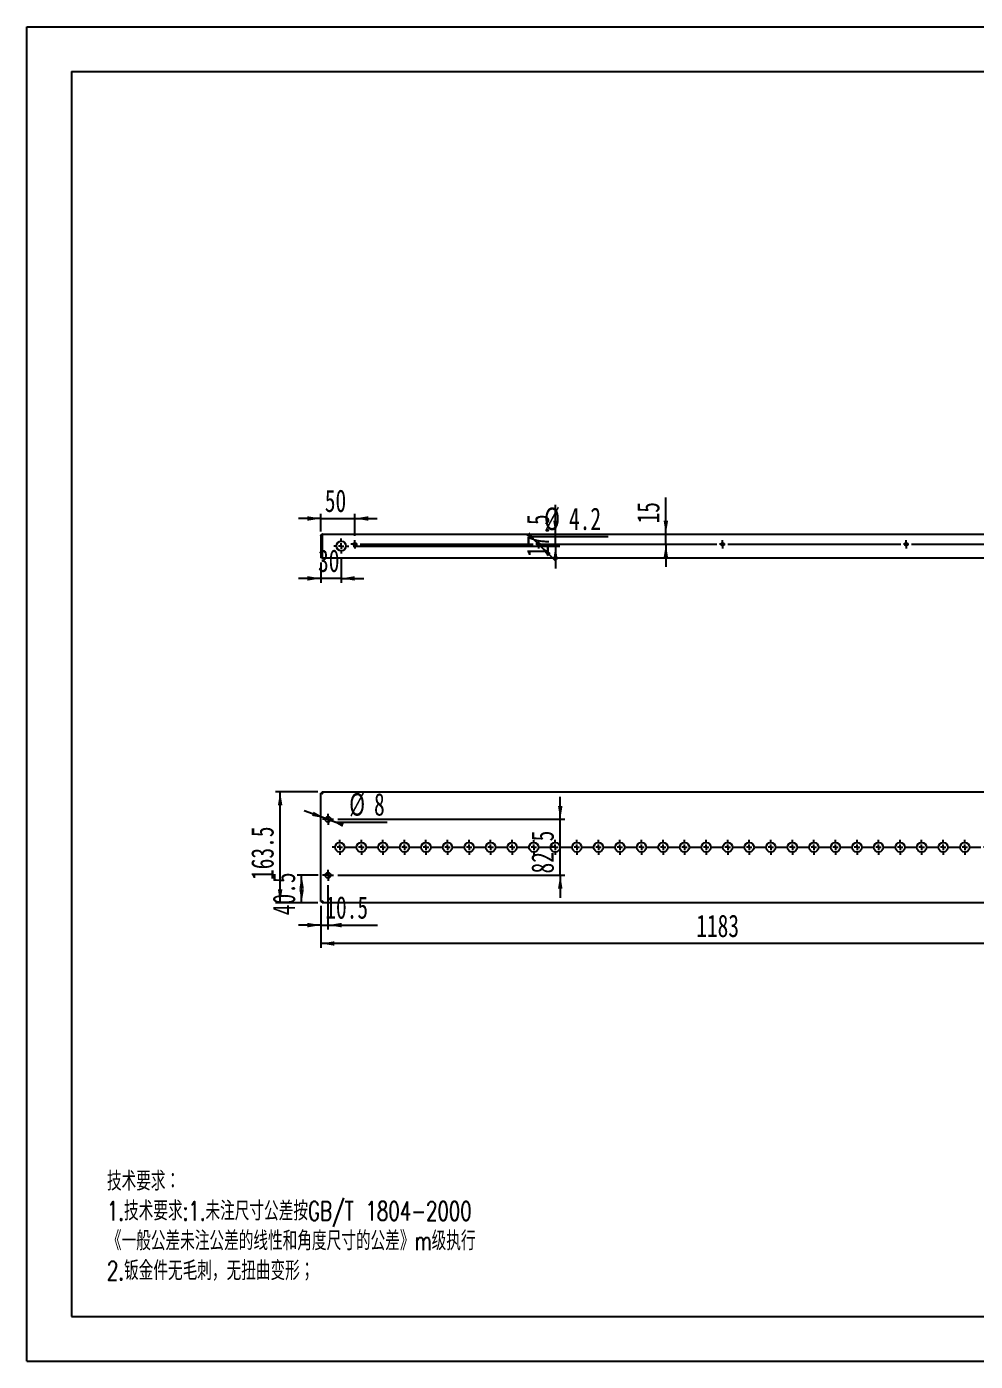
# Model space of a CAD drawing. Extents: x 0 to 2780, y 0 to 1966.
# Drawn here: x 0 to 1398, y 0 to 1966 of the extents above; entities that cross this region are included whole.
import ezdxf

# ---------------------------------------------------------------- set-up
doc = ezdxf.new("R2010")
doc.units = 0
doc.header["$LTSCALE"] = 6.620043
doc.layers.get('0').update_dxf_attribs({"linetype": 'CONTINUOUS'})
doc.layers.add('粗实线', color=7, linetype='CONTINUOUS')
doc.layers.add('细实线', color=7, linetype='CONTINUOUS')
doc.styles.add('SLDTEXTSTYLE0', font='TXT', dxfattribs={"width": 0.7, "bigfont": 'bigfont'})
doc.styles.add('SLDTEXTSTYLE6', font='TXT', dxfattribs={"width": 0.7})
doc.dimstyles.new('SLDDIMSTYLE0', dxfattribs={"dimtxt": 33.100215, "dimasz": 19.860129, "dimexe": 0, "dimexo": 0.0625, "dimgap": 8.275054, "dimtad": 2, "dimdec": 1, "dimrnd": 1e-09, "dimzin": 12, "dimtxsty": 'SLDTEXTSTYLE6', "dimsah": 1, "dimcen": 0.09, "dimazin": 3, "dimtfac": 1, "dimtdec": 1, "dimtofl": 0, "dimtmove": 0, "dimatfit": 3, "dimtolj": 1, "dimtzin": 12})
doc.dimstyles.new('SLDDIMSTYLE1', dxfattribs={"dimtxt": 33.100215, "dimasz": 19.860129, "dimexe": 0, "dimexo": 0.0625, "dimgap": 8.275054, "dimtad": 2, "dimdec": 1, "dimrnd": 1e-09, "dimzin": 12, "dimtxsty": 'SLDTEXTSTYLE6', "dimsah": 1, "dimcen": 0.09, "dimazin": 3, "dimtfac": 1, "dimtdec": 1, "dimtmove": 0, "dimatfit": 3, "dimtolj": 1, "dimtzin": 12})
doc.dimstyles.new('SLDDIMSTYLE2', dxfattribs={"dimtxt": 33.100215, "dimasz": 19.860129, "dimexe": 0, "dimexo": 0.0625, "dimgap": 8.275054, "dimtad": 0, "dimtih": 1, "dimtoh": 1, "dimdec": 1, "dimrnd": 1e-09, "dimzin": 12, "dimtxsty": 'SLDTEXTSTYLE6', "dimsah": 1, "dimcen": 0, "dimazin": 3, "dimtfac": 1, "dimtdec": 1, "dimtmove": 0, "dimatfit": 3, "dimtolj": 1, "dimtzin": 12})

# ---------------------------------------------------------------- blocks, each defined once
blk = doc.blocks.new('SW_NOTE_0')
at = {"layer": '细实线', "color": 0, "attachment_point": 1, "style": 'SLDTEXTSTYLE0'}
for s, insert, char_height in [('技术要求：', (0, 36.1), 28.02), ('1.技术要求:1.未注尺寸公差按GB/T 1804-2000', (0, -7.9), 28.025), ('《一般公差未注公差的线性和角度尺寸的公差》m级执行', (0, -51.8), 28.025), ('2.钣金件无毛刺，无扭曲变形；', (0, -95.8), 28.025)]:
    blk.add_mtext(s, dxfattribs=dict(at, insert=insert, char_height=char_height))
blk = doc.blocks.new('_D')
at = {"layer": '细实线'}
for p, q in [((433.4, 670.8), (433.4, 608.9)), ((1616.4, 670.8), (1616.4, 608.9)), ((1616.4, 615.5), (433.4, 615.5))]:
    blk.add_line(p, q, dxfattribs=at)
for points in [[(433.4, 615.5), (453.3, 612.2), (453.3, 618.8)], [(1616.4, 615.5), (1596.6, 618.8), (1596.6, 612.2)]]:
    blk.add_solid(points, dxfattribs=at)
at = {"layer": '细实线', "insert": (986.4, 658.1), "char_height": 33.1, "attachment_point": 1, "style": 'SLDTEXTSTYLE6'}
blk.add_mtext('1183', dxfattribs=at)
blk = doc.blocks.new('_D_1')
at = {"layer": '细实线'}
for p, q in [((428.8, 839), (366.8, 839)), ((373.4, 675.5), (373.4, 839)), ((428.8, 675.5), (366.8, 675.5))]:
    blk.add_line(p, q, dxfattribs=at)
for points in [[(373.4, 839), (370.1, 819.1), (376.7, 819.1)], [(373.4, 675.5), (376.7, 695.3), (370.1, 695.3)]]:
    blk.add_solid(points, dxfattribs=at)
at = {"layer": '细实线', "insert": (330.7, 709.1), "char_height": 33.1, "attachment_point": 1, "rotation": 90, "style": 'SLDTEXTSTYLE6'}
blk.add_mtext('163.5', dxfattribs=at)
blk = doc.blocks.new('_D_5')
at = {"layer": '细实线'}
for p, q in [((786.1, 798.5), (786.1, 831.6)), ((458.5, 798.5), (792.7, 798.5)), ((786.1, 716), (786.1, 798.5)), ((458.5, 716), (792.7, 716)), ((786.1, 716), (786.1, 682.9))]:
    blk.add_line(p, q, dxfattribs=at)
for points in [[(786.1, 798.5), (789.4, 818.3), (782.7, 818.3)], [(786.1, 716), (782.7, 696.1), (789.4, 696.1)]]:
    blk.add_solid(points, dxfattribs=at)
at = {"layer": '细实线', "insert": (743.4, 718.7), "char_height": 33.1, "attachment_point": 1, "rotation": 90, "style": 'SLDTEXTSTYLE6'}
blk.add_mtext('82.5', dxfattribs=at)
blk = doc.blocks.new('_D_6')
at = {"layer": '细实线'}
for p, q in [((429.3, 716), (398.4, 716)), ((405.1, 675.5), (405.1, 716)), ((428.8, 675.5), (398.4, 675.5))]:
    blk.add_line(p, q, dxfattribs=at)
for points in [[(405.1, 716), (401.7, 696.1), (408.4, 696.1)], [(405.1, 675.5), (408.4, 695.3), (401.7, 695.3)]]:
    blk.add_solid(points, dxfattribs=at)
at = {"layer": '细实线', "insert": (362.4, 657.2), "char_height": 33.1, "attachment_point": 1, "rotation": 90, "style": 'SLDTEXTSTYLE6'}
blk.add_mtext('40.5', dxfattribs=at)
blk = doc.blocks.new('_D_7')
at = {"layer": '细实线'}
for p, q in [((443.9, 701.4), (443.9, 636)), ((433.4, 670.8), (433.4, 636)), ((433.4, 642.6), (400.3, 642.6)), ((433.4, 642.6), (443.9, 642.6)), ((443.9, 642.6), (516.9, 642.6))]:
    blk.add_line(p, q, dxfattribs=at)
for points in [[(433.4, 642.6), (413.6, 645.9), (413.6, 639.3)], [(443.9, 642.6), (463.8, 639.3), (463.8, 645.9)]]:
    blk.add_solid(points, dxfattribs=at)
at = {"layer": '细实线', "insert": (439.9, 685.2), "char_height": 33.1, "attachment_point": 1, "style": 'SLDTEXTSTYLE6'}
blk.add_mtext('10.5', dxfattribs=at)
blk = doc.blocks.new('_D_8')
at = {"layer": '细实线'}
for p, q in [((440.2, 799.8), (409, 811.1)), ((440.2, 799.8), (447.7, 797.1)), ((447.7, 797.1), (455.3, 794.4)), ((455.3, 794.4), (531, 794.4))]:
    blk.add_line(p, q, dxfattribs=at)
for points in [[(440.2, 799.8), (422.6, 809.7), (420.4, 803.5)], [(447.7, 797.1), (465.2, 787.2), (467.5, 793.5)]]:
    blk.add_solid(points, dxfattribs=at)
at = {"layer": '细实线', "char_height": 33.1, "attachment_point": 1, "style": 'SLDTEXTSTYLE6'}
for s, insert in [('%%c', (475.1, 837)), ('8', (511.7, 837))]:
    blk.add_mtext(s, dxfattribs=dict(at, insert=insert))
blk = doc.blocks.new('SW_CENTERMARKSYMBOL_0')
at = {"layer": '细实线', "color": 0}
for p, q in [((-1087.5, 0), (-1090.5, 0)), ((-1079.5, 0), (-1083.5, 0)), ((-1079.5, 8), (-1079.5, 11)), ((-1079.5, 0), (-1079.5, 4)), ((-1079.5, 0), (-1079.5, -4)), ((-1079.5, 0), (-1075.5, 0)), ((-1071.5, 0), (-1055.75, 0)), ((-1047.75, 0), (-1051.75, 0)), ((-1047.75, 8), (-1047.75, 11)), ((-1047.75, 0), (-1047.75, 4)), ((-1047.75, 0), (-1047.75, -4)), ((-1047.75, 0), (-1043.75, 0)), ((-1039.75, 0), (-1024, 0)), ((-1016, 0), (-1020, 0)), ((-1016, 8), (-1016, 11)), ((-1016, 0), (-1016, 4)), ((-1016, 0), (-1016, -4)), ((-1016, 0), (-1012, 0)), ((-1008, 0), (-992.25, 0)), ((-984.25, 0), (-988.25, 0)), ((-984.25, 8), (-984.25, 11)), ((-984.25, 0), (-984.25, 4)), ((-984.25, 0), (-984.25, -4)), ((-984.25, 0), (-980.25, 0)), ((-976.25, 0), (-960.5, 0)), ((-952.5, 0), (-956.5, 0)), ((-952.5, 8), (-952.5, 11)), ((-952.5, 0), (-952.5, 4)), ((-952.5, 0), (-952.5, -4)), ((-952.5, 0), (-948.5, 0)), ((-944.5, 0), (-928.75, 0)), ((-920.75, 0), (-924.75, 0)), ((-920.75, 8), (-920.75, 11)), ((-920.75, 0), (-920.75, 4)), ((-920.75, 0), (-920.75, -4)), ((-920.75, 0), (-916.75, 0)), ((-912.75, 0), (-897, 0)), ((-889, 0), (-893, 0)), ((-889, 8), (-889, 11)), ((-889, 0), (-889, 4)), ((-889, 0), (-889, -4)), ((-889, 0), (-885, 0)), ((-881, 0), (-865.25, 0)), ((-857.25, 0), (-861.25, 0)), ((-857.25, 8), (-857.25, 11)), ((-857.25, 0), (-857.25, 4)), ((-857.25, 0), (-857.25, -4)), ((-857.25, 0), (-853.25, 0)), ((-849.25, 0), (-833.5, 0)), ((-825.5, 0), (-829.5, 0)), ((-825.5, 8), (-825.5, 11)), ((-825.5, 0), (-825.5, 4)), ((-825.5, 0), (-825.5, -4)), ((-825.5, 0), (-821.5, 0)), ((-817.5, 0), (-801.75, 0)), ((-793.75, 0), (-797.75, 0)), ((-793.75, 8), (-793.75, 11)), ((-793.75, 0), (-793.75, 4)), ((-793.75, 0), (-793.75, -4)), ((-793.75, 0), (-789.75, 0)), ((-785.75, 0), (-770, 0)), ((-762, 0), (-766, 0)), ((-762, 8), (-762, 11)), ((-762, 0), (-762, 4)), ((-762, 0), (-762, -4)), ((-762, 0), (-758, 0)), ((-754, 0), (-738.25, 0)), ((-730.25, 0), (-734.25, 0)), ((-730.25, 8), (-730.25, 11)), ((-730.25, 0), (-730.25, 4)), ((-730.25, 0), (-730.25, -4)), ((-730.25, 0), (-726.25, 0)), ((-722.25, 0), (-706.5, 0)), ((-698.5, 0), (-702.5, 0)), ((-698.5, 8), (-698.5, 11)), ((-698.5, 0), (-698.5, 4)), ((-698.5, 0), (-698.5, -4)), ((-698.5, 0), (-694.5, 0)), ((-690.5, 0), (-674.75, 0)), ((-666.75, 0), (-670.75, 0)), ((-666.75, 8), (-666.75, 11)), ((-666.75, 0), (-666.75, 4)), ((-666.75, 0), (-666.75, -4)), ((-666.75, 0), (-662.75, 0)), ((-658.75, 0), (-643, 0)), ((-635, 0), (-639, 0)), ((-635, 8), (-635, 11)), ((-635, 0), (-635, 4)), ((-635, 0), (-635, -4)), ((-635, 0), (-631, 0)), ((-627, 0), (-611.25, 0)), ((-603.25, 0), (-607.25, 0)), ((-603.25, 8), (-603.25, 11)), ((-603.25, 0), (-603.25, 4)), ((-603.25, 0), (-603.25, -4)), ((-603.25, 0), (-599.25, 0)), ((-595.25, 0), (-579.5, 0)), ((-571.5, 0), (-575.5, 0)), ((-571.5, 8), (-571.5, 11)), ((-571.5, 0), (-571.5, 4)), ((-571.5, 0), (-571.5, -4)), ((-571.5, 0), (-567.5, 0)), ((-563.5, 0), (-547.75, 0)), ((-539.75, 0), (-543.75, 0)), ((-539.75, 8), (-539.75, 11)), ((-539.75, 0), (-539.75, 4)), ((-539.75, 0), (-539.75, -4)), ((-539.75, 0), (-535.75, 0)), ((-531.75, 0), (-516, 0)), ((-508, 0), (-512, 0)), ((-508, 8), (-508, 11)), ((-508, 0), (-508, 4)), ((-508, 0), (-508, -4)), ((-508, 0), (-504, 0)), ((-500, 0), (-484.25, 0)), ((-476.25, 0), (-480.25, 0)), ((-476.25, 8), (-476.25, 11)), ((-476.25, 0), (-476.25, 4)), ((-476.25, 0), (-476.25, -4)), ((-476.25, 0), (-472.25, 0)), ((-468.25, 0), (-452.5, 0)), ((-444.5, 0), (-448.5, 0)), ((-444.5, 8), (-444.5, 11)), ((-444.5, 0), (-444.5, 4)), ((-444.5, 0), (-444.5, -4)), ((-444.5, 0), (-440.5, 0)), ((-436.5, 0), (-420.75, 0)), ((-412.75, 0), (-416.75, 0)), ((-412.75, 8), (-412.75, 11)), ((-412.75, 0), (-412.75, 4)), ((-412.75, 0), (-412.75, -4)), ((-412.75, 0), (-408.75, 0)), ((-404.75, 0), (-389, 0)), ((-381, 0), (-385, 0)), ((-381, 8), (-381, 11)), ((-381, 0), (-381, 4)), ((-381, 0), (-381, -4)), ((-381, 0), (-377, 0)), ((-373, 0), (-357.25, 0)), ((-349.25, 0), (-353.25, 0)), ((-349.25, 8), (-349.25, 11)), ((-349.25, 0), (-349.25, 4)), ((-349.25, 0), (-349.25, -4)), ((-349.25, 0), (-345.25, 0)), ((-341.25, 0), (-325.5, 0)), ((-317.5, 0), (-321.5, 0)), ((-317.5, 8), (-317.5, 11)), ((-317.5, 0), (-317.5, 4)), ((-317.5, 0), (-317.5, -4)), ((-317.5, 0), (-313.5, 0)), ((-309.5, 0), (-293.75, 0)), ((-285.75, 0), (-289.75, 0)), ((-285.75, 8), (-285.75, 11)), ((-285.75, 0), (-285.75, 4)), ((-285.75, 0), (-285.75, -4)), ((-285.75, 0), (-281.75, 0)), ((-277.75, 0), (-262, 0)), ((-254, 0), (-258, 0)), ((-254, 8), (-254, 11)), ((-254, 0), (-254, 4)), ((-254, 0), (-254, -4)), ((-254, 0), (-250, 0)), ((-246, 0), (-230.25, 0)), ((-222.25, 0), (-226.25, 0)), ((-222.25, 8), (-222.25, 11)), ((-222.25, 0), (-222.25, 4)), ((-222.25, 0), (-222.25, -4)), ((-222.25, 0), (-218.25, 0)), ((-214.25, 0), (-198.5, 0)), ((-190.5, 0), (-194.5, 0)), ((-190.5, 8), (-190.5, 11)), ((-190.5, 0), (-190.5, 4)), ((-190.5, 0), (-190.5, -4)), ((-190.5, 0), (-186.5, 0)), ((-182.5, 0), (-166.75, 0)), ((-158.75, 0), (-162.75, 0)), ((-158.75, 8), (-158.75, 11)), ((-158.75, 0), (-158.75, 4)), ((-158.75, 0), (-158.75, -4)), ((-158.75, 0), (-154.75, 0)), ((-150.75, 0), (-135, 0)), ((-127, 0), (-131, 0)), ((-127, 8), (-127, 11)), ((-127, 0), (-127, 4)), ((-127, 0), (-127, -4)), ((-127, 0), (-123, 0)), ((-119, 0), (-103.25, 0)), ((-95.25, 0), (-99.25, 0)), ((-95.25, 8), (-95.25, 11)), ((-95.25, 0), (-95.25, 4)), ((-95.25, 0), (-95.25, -4)), ((-95.25, 0), (-91.25, 0)), ((-87.25, 0), (-71.5, 0)), ((-63.5, 0), (-67.5, 0)), ((-63.5, 8), (-63.5, 11)), ((-63.5, 0), (-63.5, 4)), ((-63.5, 0), (-63.5, -4)), ((-63.5, 0), (-59.5, 0)), ((-55.5, 0), (-39.75, 0)), ((-31.75, 0), (-35.75, 0)), ((-31.75, 8), (-31.75, 11)), ((-31.75, 0), (-31.75, 4)), ((-31.75, 0), (-31.75, -4)), ((-31.75, 0), (-27.75, 0)), ((-23.75, 0), (-8, 0)), ((0, 0), (-4, 0)), ((0, 8), (0, 11)), ((0, 0), (0, 4)), ((0, 0), (0, -4)), ((0, 0), (4, 0)), ((8, 0), (23.75, 0)), ((31.75, 0), (27.75, 0)), ((31.75, 8), (31.75, 11)), ((31.75, 0), (31.75, 4)), ((31.75, 0), (31.75, -4)), ((31.75, 0), (35.75, 0)), ((39.75, 0), (42.75, 0)), ((-1079.5, -8), (-1079.5, -11)), ((-1047.75, -8), (-1047.75, -11)), ((-1016, -8), (-1016, -11)), ((-984.25, -8), (-984.25, -11)), ((-952.5, -8), (-952.5, -11)), ((-920.75, -8), (-920.75, -11)), ((-889, -8), (-889, -11)), ((-857.25, -8), (-857.25, -11)), ((-825.5, -8), (-825.5, -11)), ((-793.75, -8), (-793.75, -11)), ((-762, -8), (-762, -11)), ((-730.25, -8), (-730.25, -11)), ((-698.5, -8), (-698.5, -11)), ((-666.75, -8), (-666.75, -11)), ((-635, -8), (-635, -11)), ((-603.25, -8), (-603.25, -11)), ((-571.5, -8), (-571.5, -11)), ((-539.75, -8), (-539.75, -11)), ((-508, -8), (-508, -11)), ((-476.25, -8), (-476.25, -11)), ((-444.5, -8), (-444.5, -11)), ((-412.75, -8), (-412.75, -11)), ((-381, -8), (-381, -11)), ((-349.25, -8), (-349.25, -11)), ((-317.5, -8), (-317.5, -11)), ((-285.75, -8), (-285.75, -11)), ((-254, -8), (-254, -11)), ((-222.25, -8), (-222.25, -11)), ((-190.5, -8), (-190.5, -11)), ((-158.75, -8), (-158.75, -11)), ((-127, -8), (-127, -11)), ((-95.25, -8), (-95.25, -11)), ((-63.5, -8), (-63.5, -11)), ((-31.75, -8), (-31.75, -11)), ((0, -8), (0, -11)), ((31.75, -8), (31.75, -11))]:
    blk.add_line(p, q, dxfattribs=at)
blk = doc.blocks.new('SW_CENTERMARKSYMBOL_1')
at = {"layer": '细实线', "color": 0}
for p, q in [((-4, 0), (-8, 0)), ((0, 0), (-4, 0)), ((0, 4), (0, 8)), ((0, 0), (0, 4)), ((0, 0), (0, -4)), ((0, 0), (4, 0)), ((4, 0), (8, 0)), ((0, -4), (0, -8))]:
    blk.add_line(p, q, dxfattribs=at)
blk = doc.blocks.new('SW_CENTERMARKSYMBOL_4')
at = {"layer": '细实线', "color": 0}
for p, q in [((-4, 0), (-8, 0)), ((0, 0), (-4, 0)), ((0, 4), (0, 8)), ((0, 0), (0, 4)), ((0, 0), (0, -4)), ((0, 0), (4, 0)), ((4, 0), (8, 0)), ((0, -4), (0, -8))]:
    blk.add_line(p, q, dxfattribs=at)
blk = doc.blocks.new('_D_13')
at = {"layer": '细实线'}
for p, q in [((433.4, 1241.6), (400.3, 1241.6)), ((433.4, 1222.6), (433.4, 1248.3)), ((433.4, 1241.6), (483.4, 1241.6)), ((483.4, 1216.3), (483.4, 1248.3)), ((483.4, 1241.6), (516.5, 1241.6))]:
    blk.add_line(p, q, dxfattribs=at)
for points in [[(433.4, 1241.6), (413.6, 1245), (413.6, 1238.3)], [(483.4, 1241.6), (503.3, 1238.3), (503.3, 1245)]]:
    blk.add_solid(points, dxfattribs=at)
at = {"layer": '细实线', "insert": (439.2, 1284.3), "char_height": 33.1, "attachment_point": 1, "style": 'SLDTEXTSTYLE6'}
blk.add_mtext('50', dxfattribs=at)
blk = doc.blocks.new('_D_14')
at = {"layer": '细实线'}
for p, q in [((463.4, 1183.5), (463.4, 1146.7)), ((433.4, 1177), (433.4, 1146.7)), ((433.4, 1153.4), (400.3, 1153.4)), ((463.4, 1153.4), (433.4, 1153.4)), ((463.4, 1153.4), (496.5, 1153.4))]:
    blk.add_line(p, q, dxfattribs=at)
for points in [[(433.4, 1153.4), (413.6, 1156.7), (413.6, 1150.1)], [(463.4, 1153.4), (483.3, 1150.1), (483.3, 1156.7)]]:
    blk.add_solid(points, dxfattribs=at)
at = {"layer": '细实线', "insert": (429.2, 1196), "char_height": 33.1, "attachment_point": 1, "style": 'SLDTEXTSTYLE6'}
blk.add_mtext('30', dxfattribs=at)
blk = doc.blocks.new('_D_15')
at = {"layer": '细实线'}
for p, q in [((941.7, 1218.6), (941.7, 1272.8)), ((754.7, 1203.6), (948.3, 1203.6)), ((941.7, 1203.6), (941.7, 1218.6)), ((941.7, 1203.6), (941.7, 1170.5))]:
    blk.add_line(p, q, dxfattribs=at)
for points in [[(941.7, 1218.6), (945, 1238.5), (938.3, 1238.5)], [(941.7, 1203.6), (938.3, 1183.7), (945, 1183.7)]]:
    blk.add_solid(points, dxfattribs=at)
at = {"layer": '细实线', "insert": (899, 1234.3), "char_height": 33.1, "attachment_point": 1, "rotation": 90, "style": 'SLDTEXTSTYLE6'}
blk.add_mtext('15', dxfattribs=at)
blk = doc.blocks.new('_D_16')
at = {"layer": '细实线'}
for p, q in [((779.1, 1218.6), (779.1, 1261.7)), ((481, 1201.1), (785.7, 1201.1)), ((779.1, 1201.1), (779.1, 1218.6)), ((779.1, 1201.1), (779.1, 1168))]:
    blk.add_line(p, q, dxfattribs=at)
for points in [[(779.1, 1218.6), (782.4, 1238.5), (775.7, 1238.5)], [(779.1, 1201.1), (775.7, 1181.2), (782.4, 1181.2)]]:
    blk.add_solid(points, dxfattribs=at)
at = {"layer": '细实线', "insert": (736.4, 1184.7), "char_height": 33.1, "attachment_point": 1, "rotation": 90, "style": 'SLDTEXTSTYLE6'}
blk.add_mtext('17.5', dxfattribs=at)
blk = doc.blocks.new('_D_18')
at = {"layer": '细实线'}
for p, q in [((752.7, 1205.1), (742.5, 1215)), ((742.5, 1215), (856.7, 1215)), ((755.7, 1202.1), (752.7, 1205.1)), ((755.7, 1202.1), (779.4, 1179))]:
    blk.add_line(p, q, dxfattribs=at)
for points in [[(752.7, 1205.1), (740.8, 1221.3), (736.1, 1216.6)], [(755.7, 1202.1), (767.6, 1185.9), (772.2, 1190.6)]]:
    blk.add_solid(points, dxfattribs=at)
at = {"layer": '细实线', "char_height": 33.1, "attachment_point": 1, "style": 'SLDTEXTSTYLE6'}
for s, insert in [('%%c', (762.3, 1257.7)), ('4.2', (798.9, 1257.7))]:
    blk.add_mtext(s, dxfattribs=dict(at, insert=insert))
blk = doc.blocks.new('SW_CENTERMARKSYMBOL_7')
at = {"layer": '细实线', "color": 0}
for p, q in [((-8, 0), (-11, 0)), ((0, 0), (-4, 0)), ((0, 8), (0, 11)), ((0, 0), (0, 4)), ((0, 0), (0, -4)), ((0, 0), (4, 0)), ((8, 0), (11, 0)), ((0, -8), (0, -11))]:
    blk.add_line(p, q, dxfattribs=at)
blk = doc.blocks.new('SW_CENTERMARKSYMBOL_9')
at = {"layer": '细实线', "color": 0}
for p, q in [((-274.75, 0), (-276.85, 0)), ((-270.75, 0), (-274.75, 0)), ((-270.75, 4), (-270.75, 6.1)), ((-270.75, 0), (-270.75, 4)), ((-270.75, 0), (-270.75, -4)), ((-270.75, 0), (-266.75, 0)), ((-262.75, 0), (-8, 0)), ((0, 0), (-4, 0)), ((0, 4), (0, 6.1)), ((0, 0), (0, 4)), ((0, 0), (0, -4)), ((0, 0), (4, 0)), ((8, 0), (262.75, 0)), ((270.75, 0), (266.75, 0)), ((270.75, 4), (270.75, 6.1)), ((270.75, 0), (270.75, 4)), ((270.75, 0), (270.75, -4)), ((270.75, 0), (274.75, 0)), ((278.75, 0), (533.5, 0)), ((541.5, 0), (537.5, 0)), ((541.5, 4), (541.5, 6.1)), ((541.5, 0), (541.5, 4)), ((541.5, 0), (541.5, -4)), ((541.5, 0), (545.5, 0)), ((549.5, 0), (804.25, 0)), ((812.25, 0), (808.25, 0)), ((812.25, 4), (812.25, 6.1)), ((812.25, 0), (812.25, 4)), ((812.25, 0), (812.25, -4)), ((812.25, 0), (816.25, 0)), ((816.25, 0), (818.35, 0)), ((-270.75, -4), (-270.75, -6.1)), ((0, -4), (0, -6.1)), ((270.75, -4), (270.75, -6.1)), ((541.5, -4), (541.5, -6.1)), ((812.25, -4), (812.25, -6.1))]:
    blk.add_line(p, q, dxfattribs=at)

msp = doc.modelspace()

# ---------------------------------------------------------------- linework, layer by layer
at = {"color": 7, "linetype": 'CONTINUOUS'}
for p, q in [((433.42, 1215.94), (433.42, 1183.6)), ((435.32, 1215.94), (433.42, 1215.94)), ((435.32, 1215.94), (435.32, 1183.6)), ((435.39, 1183.6), (435.39, 1215.94)), ((436.08, 1218.6), (1613.76, 1218.6)), ((435.32, 1183.6), (433.42, 1183.6)), ((435.39, 1183.6), (1614.45, 1183.6)), ((435.32, 837.01), (433.42, 837.01)), ((433.42, 677.45), (433.42, 837.01)), ((435.39, 838.98), (1614.45, 838.98)), ((435.39, 837.08), (435.39, 838.98)), ((435.32, 677.45), (433.42, 677.45)), ((435.39, 677.38), (435.39, 675.48)), ((1614.45, 675.48), (435.39, 675.48))]:
    msp.add_line(p, q, dxfattribs=at)
for centre, radius in [((463.42, 1201.1), 7), ((483.42, 1203.6), 2.1), ((754.17, 1203.6), 2.1), ((1024.92, 1203.6), 2.1), ((1295.67, 1203.6), 2.1), ((443.92, 798.48), 4), ((461.27, 757.23), 7), ((493.02, 757.23), 7), ((524.77, 757.23), 7), ((556.52, 757.23), 7), ((588.27, 757.23), 7), ((620.02, 757.23), 7), ((651.77, 757.23), 7), ((683.52, 757.23), 7), ((715.27, 757.23), 7), ((747.02, 757.23), 7), ((778.77, 757.23), 7), ((810.52, 757.23), 7), ((842.27, 757.23), 7), ((874.02, 757.23), 7), ((905.77, 757.23), 7), ((937.52, 757.23), 7), ((969.27, 757.23), 7), ((1001.02, 757.23), 7), ((1032.77, 757.23), 7), ((1064.52, 757.23), 7), ((1096.27, 757.23), 7), ((1128.02, 757.23), 7), ((1159.77, 757.23), 7), ((1191.52, 757.23), 7), ((1223.27, 757.23), 7), ((1255.02, 757.23), 7), ((1286.77, 757.23), 7), ((1318.52, 757.23), 7), ((1350.27, 757.23), 7), ((1382.02, 757.23), 7), ((443.92, 715.98), 4)]:
    msp.add_circle(centre, radius, dxfattribs=at)
for points, knots in [([(433.42, 1215.94), (433.42, 1216.29), (433.49, 1216.64), (433.76, 1217.28), (433.95, 1217.57), (434.45, 1218.07), (434.74, 1218.26), (435.38, 1218.53), (435.73, 1218.6), (436.08, 1218.6)], [0, 0, 0, 0, 0.25, 0.25, 0.5, 0.5, 0.75, 0.75, 1, 1, 1, 1]), ([(435.32, 1215.94), (435.33, 1216.04), (435.34, 1216.2), (435.43, 1216.32), (435.46, 1216.36)], [0, 0, 0, 0, 0.6645413, 1, 1, 1, 1]), ([(436.08, 1218.6), (436.02, 1218.6), (435.97, 1218.53), (435.85, 1218.26), (435.79, 1218.07), (435.68, 1217.57), (435.62, 1217.28), (435.51, 1216.64), (435.45, 1216.29), (435.39, 1215.94)], [0, 0, 0, 0, 0.25, 0.25, 0.5, 0.5, 0.75, 0.75, 1, 1, 1, 1]), ([(436.08, 836.32), (435.73, 836.37), (435.38, 836.43), (434.74, 836.55), (434.45, 836.6), (433.95, 836.72), (433.76, 836.78), (433.49, 836.89), (433.42, 836.95), (433.42, 837.01)], [0, 0, 0, 0, 0.25, 0.25, 0.5, 0.5, 0.75, 0.75, 1, 1, 1, 1]), ([(436.08, 836.32), (435.98, 836.37), (435.88, 836.43), (435.7, 836.55), (435.61, 836.6), (435.47, 836.72), (435.42, 836.78), (435.34, 836.89), (435.32, 836.95), (435.32, 837.01)], [0, 0, 0, 0, 0.25, 0.25, 0.5, 0.5, 0.75, 0.75, 1, 1, 1, 1]), ([(435.39, 838.98), (435.45, 838.98), (435.51, 838.91), (435.62, 838.64), (435.68, 838.44), (435.79, 837.95), (435.85, 837.66), (435.97, 837.01), (436.02, 836.67), (436.08, 836.32)], [0, 0, 0, 0, 0.25, 0.25, 0.5, 0.5, 0.75, 0.75, 1, 1, 1, 1]), ([(435.39, 837.08), (435.45, 837.08), (435.51, 837.06), (435.62, 836.98), (435.68, 836.92), (435.79, 836.78), (435.85, 836.7), (435.97, 836.52), (436.02, 836.42), (436.08, 836.32)], [0, 0, 0, 0, 0.25, 0.25, 0.5, 0.5, 0.75, 0.75, 1, 1, 1, 1]), ([(433.42, 677.45), (433.42, 677.51), (433.49, 677.56), (433.76, 677.68), (433.95, 677.73), (434.45, 677.85), (434.74, 677.91), (435.38, 678.02), (435.73, 678.08), (436.08, 678.14)], [0, 0, 0, 0, 0.25, 0.25, 0.5, 0.5, 0.75, 0.75, 1, 1, 1, 1]), ([(435.32, 677.45), (435.32, 677.51), (435.34, 677.56), (435.42, 677.68), (435.47, 677.73), (435.61, 677.85), (435.7, 677.91), (435.88, 678.02), (435.98, 678.08), (436.08, 678.14)], [0, 0, 0, 0, 0.25, 0.25, 0.5, 0.5, 0.75, 0.75, 1, 1, 1, 1]), ([(436.08, 678.14), (436.02, 677.79), (435.97, 677.44), (435.85, 676.8), (435.79, 676.5), (435.68, 676.01), (435.62, 675.81), (435.51, 675.55), (435.45, 675.48), (435.39, 675.48)], [0, 0, 0, 0, 0.25, 0.25, 0.5, 0.5, 0.75, 0.75, 1, 1, 1, 1]), ([(436.08, 678.14), (436.02, 678.04), (435.97, 677.94), (435.85, 677.75), (435.79, 677.67), (435.68, 677.53), (435.62, 677.47), (435.51, 677.4), (435.45, 677.38), (435.39, 677.38)], [0, 0, 0, 0, 0.25, 0.25, 0.5, 0.5, 0.75, 0.75, 1, 1, 1, 1])]:
    msp.add_open_spline(points, degree=3, knots=knots, dxfattribs=at)
at = {"layer": '粗实线'}
for p, q in [((66.2, 1899.95), (2714.22, 1899.95)), ((66.2, 1899.95), (66.2, 66.2)), ((66.2, 66.2), (2714.22, 66.2))]:
    msp.add_line(p, q, dxfattribs=at)
at = {"layer": '细实线'}
for p, q in [((0, 0), (0, 1966.15)), ((0, 1966.15), (2780.42, 1966.15)), ((0, 0), (2780.42, 0))]:
    msp.add_line(p, q, dxfattribs=at)

# ---------------------------------------------------------------- block references
for name, p in [('SW_CENTERMARKSYMBOL_7', (463.42, 1201.1)), ('SW_CENTERMARKSYMBOL_9', (754.17, 1203.6)), ('SW_CENTERMARKSYMBOL_4', (443.92, 798.48)), ('SW_CENTERMARKSYMBOL_0', (1540.77, 757.23)), ('SW_CENTERMARKSYMBOL_1', (443.92, 715.98)), ('SW_NOTE_0', (118.2, 243.43))]:
    msp.add_blockref(name, p, dxfattribs=at)

# ---------------------------------------------------------------- dimensions: what is measured, and where the dimension line sits
for base, p1, p2, dimstyle, picture, middle in [((483.42, 1241.65), (433.42, 1215.94), (483.42, 1209.7), 'SLDDIMSTYLE1', '_D_13', (458.42, 1241.65)), ((433.42, 1153.37), (463.42, 1190.1), (433.42, 1183.6), 'SLDDIMSTYLE1', '_D_14', (448.42, 1153.37)), ((443.92, 642.57), (433.42, 677.45), (443.92, 707.98), 'SLDDIMSTYLE1', '_D_7', (478.41, 642.57)), ((433.42, 615.47), (1616.42, 677.45), (433.42, 677.45), 'SLDDIMSTYLE0', '_D', (1024.92, 615.47))]:
    dim = msp.add_linear_dim(base=base, p1=p1, p2=p2, dimstyle=dimstyle, dxfattribs=at)
    dim.commit()
    dim.dimension.update_dxf_attribs({"geometry": picture, "text_midpoint": middle, "dimtype": 160})
for base, p1, p2, dimstyle, picture, middle in [((941.65, 1218.6), (748.07, 1203.6), (436.08, 1218.6), 'SLDDIMSTYLE1', '_D_15', (941.65, 1253.54)), ((779.06, 1218.6), (474.42, 1201.1), (436.08, 1218.6), 'SLDDIMSTYLE1', '_D_16', (779.06, 1223.22)), ((373.42, 838.98), (435.39, 675.48), (435.39, 838.98), 'SLDDIMSTYLE0', '_D_1', (373.42, 757.23)), ((786.05, 798.48), (451.92, 715.98), (451.92, 798.48), 'SLDDIMSTYLE1', '_D_5', (786.05, 757.23)), ((405.05, 715.98), (435.39, 675.48), (435.92, 715.98), 'SLDDIMSTYLE0', '_D_6', (405.05, 695.73))]:
    dim = msp.add_linear_dim(base=base, p1=p1, p2=p2, angle=90, dimstyle=dimstyle, dxfattribs=at)
    dim.commit()
    dim.dimension.update_dxf_attribs({"geometry": picture, "text_midpoint": middle, "dimtype": 160})
for p1, p2, picture, middle in [((752.67, 1205.07), (755.67, 1202.13), '_D_18', (809.54, 1237.58)), ((447.68, 797.12), (440.16, 799.84), '_D_8', (503.07, 816.94))]:
    dim = msp.add_diameter_dim_2p(p1=p1, p2=p2, dimstyle='SLDDIMSTYLE2', dxfattribs=at)
    dim.commit()
    dim.dimension.update_dxf_attribs({"geometry": picture, "text_midpoint": middle, "dimtype": 163})

doc.saveas('drawing.dxf')
